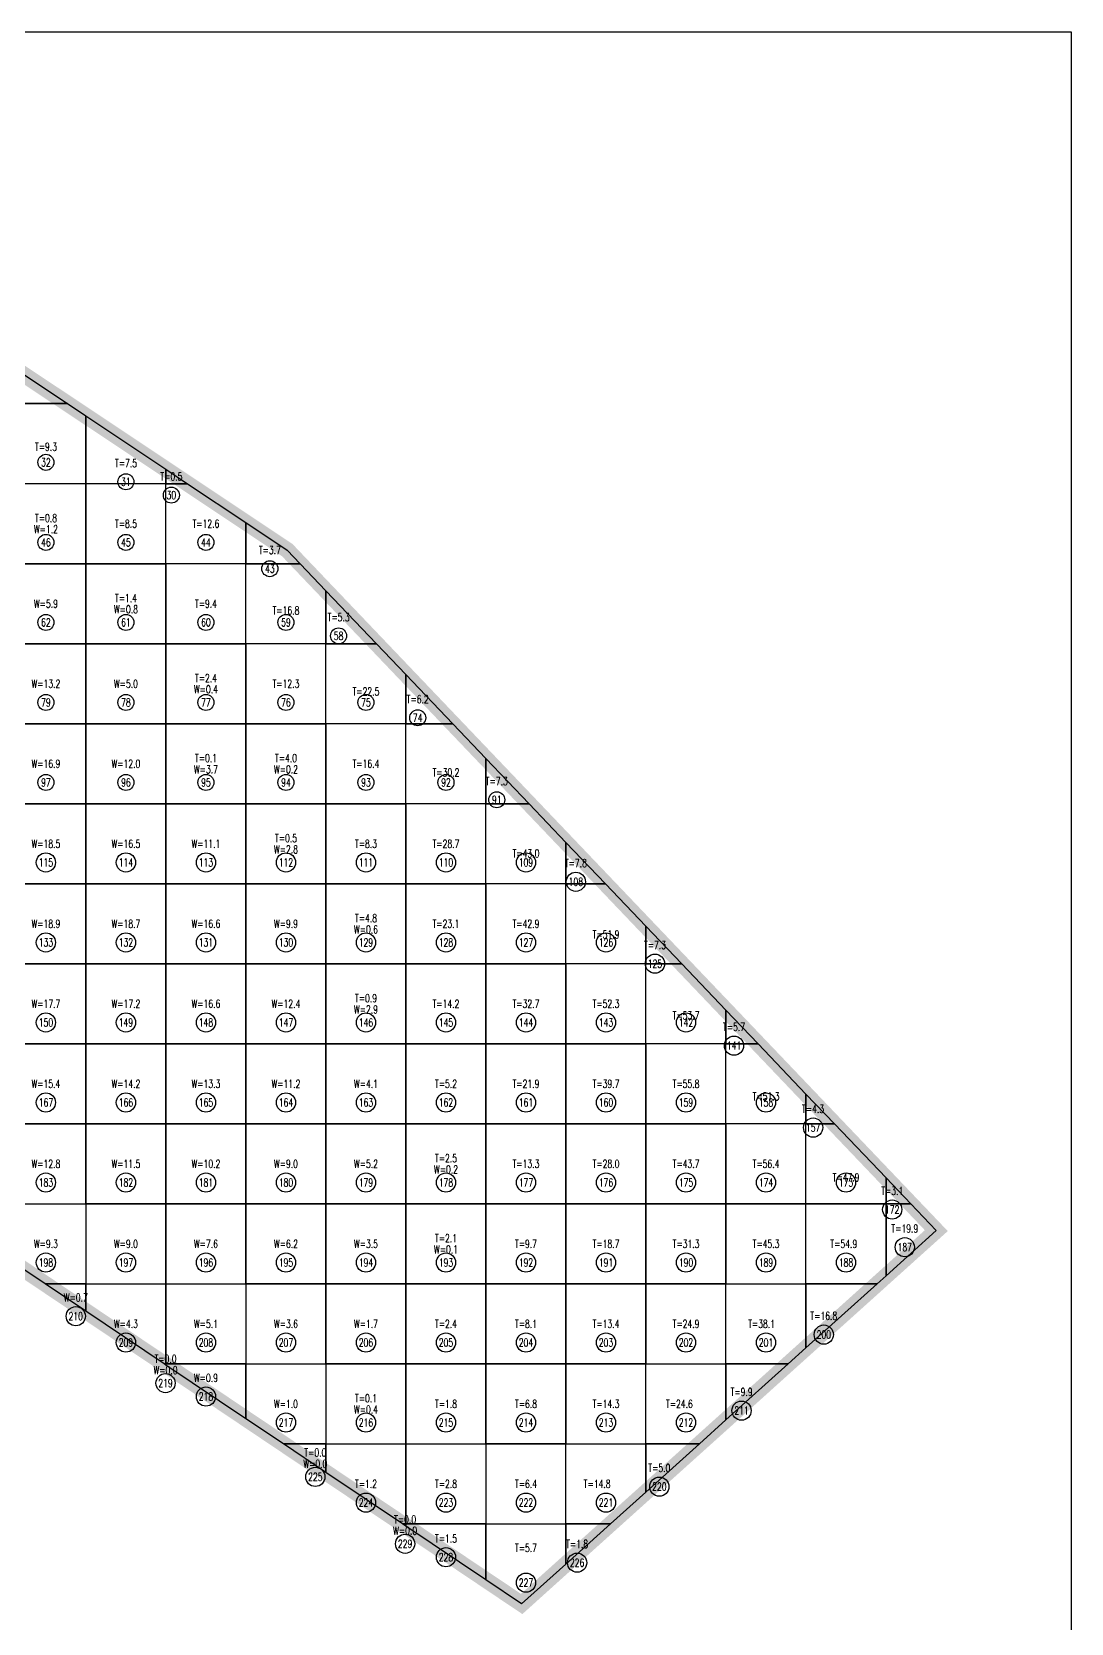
# Model space of a CAD drawing. Extents: x 4283 to 40403, y 1134 to 1764.
# Drawn here: x 7368.5 to 7433.5, y 1574.7 to 1674.1 of the extents above; entities that cross this region are included whole.
import ezdxf
from ezdxf.enums import TextEntityAlignment as Align

# ---------------------------------------------------------------- set-up
doc = ezdxf.new("R2010")
doc.units = 0
for name, color, linetype in [('tdz_6-3方格网', 2, 'Continuous'), ('tdz_6-3方格网计算', 7, 'Continuous'), ('tdz_土方计算图', 7, 'Continuous'), ('tdz_格田', 6, 'Continuous')]:
    doc.layers.add(name, color=color, linetype=linetype)
doc.styles.add('GLandNum', font='txt_____.ttf', dxfattribs={"width": 0.7, "height": 0.5})

msp = doc.modelspace()

# ---------------------------------------------------------------- linework, layer by layer
at = {"layer": 'tdz_6-3方格网', "linetype": 'Continuous'}
for points in [[(7370.734, 1650.86, 3404.571), (7366.888, 1650.86, 3404.856), (7366.888, 1653.422, 3404.646)], [(7371.888, 1650.091, 3404.548), (7371.888, 1645.86, 3405.017), (7366.888, 1645.86, 3405.394), (7366.888, 1650.86, 3404.856), (7370.734, 1650.86, 3404.571)], [(7376.888, 1646.759, 3404.451), (7376.888, 1645.86, 3404.512), (7371.888, 1645.86, 3405.017), (7371.888, 1650.091, 3404.548)], [(7378.238, 1645.86, 3404.425), (7376.888, 1645.86, 3404.512), (7376.888, 1646.759, 3404.451)], [(7366.888, 1645.86, 3405.394), (7366.888, 1640.86, 3405.652), (7371.888, 1640.86, 3405.262), (7371.888, 1645.86, 3405.017)], [(7371.888, 1645.86, 3405.017), (7371.888, 1640.86, 3405.262), (7376.888, 1640.86, 3404.882), (7376.888, 1645.86, 3404.512)], [(7381.888, 1643.428, 3404.353), (7381.888, 1640.86, 3404.525), (7376.888, 1640.86, 3404.882), (7376.888, 1645.86, 3404.512), (7378.238, 1645.86, 3404.425)], [(7385.279, 1640.86, 3404.244), (7381.888, 1640.86, 3404.525), (7381.888, 1643.428, 3404.353), (7384.469, 1641.709, 3404.303)], [(7366.888, 1640.86, 3405.652), (7366.888, 1635.86, 3405.916), (7371.888, 1635.86, 3405.521), (7371.888, 1640.86, 3405.262)], [(7371.888, 1640.86, 3405.262), (7371.888, 1635.86, 3405.521), (7376.888, 1635.86, 3405.127), (7376.888, 1640.86, 3404.882)], [(7376.888, 1640.86, 3404.882), (7376.888, 1635.86, 3405.127), (7381.888, 1635.86, 3404.696), (7381.888, 1640.86, 3404.525)], [(7386.888, 1639.172, 3404.128), (7386.888, 1635.86, 3404.245), (7381.888, 1635.86, 3404.696), (7381.888, 1640.86, 3404.525), (7385.279, 1640.86, 3404.244)], [(7390.048, 1635.86, 3403.838), (7386.888, 1635.86, 3404.245), (7386.888, 1639.172, 3404.128)], [(7366.888, 1635.86, 3405.916), (7366.888, 1630.86, 3406), (7371.888, 1630.86, 3405.798), (7371.888, 1635.86, 3405.521)], [(7371.888, 1635.86, 3405.521), (7371.888, 1630.86, 3405.798), (7376.888, 1630.86, 3405.406), (7376.888, 1635.86, 3405.127)], [(7376.888, 1635.86, 3405.127), (7376.888, 1630.86, 3405.406), (7381.888, 1630.86, 3405.013), (7381.888, 1635.86, 3404.696)], [(7381.888, 1635.86, 3404.696), (7381.888, 1630.86, 3405.013), (7386.888, 1630.86, 3404.516), (7386.888, 1635.86, 3404.245)], [(7391.888, 1633.931, 3403.625), (7391.888, 1630.86, 3403.958), (7386.888, 1630.86, 3404.516), (7386.888, 1635.86, 3404.245), (7390.048, 1635.86, 3403.838)], [(7394.818, 1630.86, 3403.287), (7391.888, 1630.86, 3403.958), (7391.888, 1633.931, 3403.625)], [(7366.888, 1630.86, 3406), (7366.888, 1625.86, 3406), (7371.888, 1625.86, 3405.958), (7371.888, 1630.86, 3405.798)], [(7371.888, 1630.86, 3405.798), (7371.888, 1625.86, 3405.958), (7376.888, 1625.86, 3405.58), (7376.888, 1630.86, 3405.406)], [(7376.888, 1630.86, 3405.406), (7376.888, 1625.86, 3405.58), (7381.888, 1625.86, 3405.283), (7381.888, 1630.86, 3405.013)], [(7381.888, 1630.86, 3405.013), (7381.888, 1625.86, 3405.283), (7386.888, 1625.86, 3404.806), (7386.888, 1630.86, 3404.516)], [(7386.888, 1630.86, 3404.516), (7386.888, 1625.86, 3404.806), (7391.888, 1625.86, 3404.231), (7391.888, 1630.86, 3403.958)], [(7396.888, 1628.689, 3403.048), (7396.888, 1625.86, 3403.292), (7391.888, 1625.86, 3404.231), (7391.888, 1630.86, 3403.958), (7394.818, 1630.86, 3403.287)], [(7399.587, 1625.86, 3402.736), (7396.888, 1625.86, 3403.292), (7396.888, 1628.689, 3403.048)], [(7366.888, 1625.86, 3406), (7366.888, 1620.86, 3406), (7371.888, 1620.86, 3406), (7371.888, 1625.86, 3405.958)], [(7371.888, 1625.86, 3405.958), (7371.888, 1620.86, 3406), (7376.888, 1620.86, 3405.86), (7376.888, 1625.86, 3405.58)], [(7376.888, 1625.86, 3405.58), (7376.888, 1620.86, 3405.86), (7381.888, 1620.86, 3405.587), (7381.888, 1625.86, 3405.283)], [(7381.888, 1625.86, 3405.283), (7381.888, 1620.86, 3405.587), (7386.888, 1620.86, 3405.11), (7386.888, 1625.86, 3404.806)], [(7386.888, 1625.86, 3404.806), (7386.888, 1620.86, 3405.11), (7391.888, 1620.86, 3404.32), (7391.888, 1625.86, 3404.231)], [(7391.888, 1625.86, 3404.231), (7391.888, 1620.86, 3404.32), (7396.888, 1620.86, 3403.411), (7396.888, 1625.86, 3403.292)], [(7401.888, 1623.448, 3402.47), (7401.888, 1620.86, 3402.557), (7396.888, 1620.86, 3403.411), (7396.888, 1625.86, 3403.292), (7399.587, 1625.86, 3402.736)], [(7404.357, 1620.86, 3402.185), (7401.888, 1620.86, 3402.557), (7401.888, 1623.448, 3402.47)], [(7366.888, 1620.86, 3406), (7366.888, 1615.86, 3406), (7371.888, 1615.86, 3405.95), (7371.888, 1620.86, 3406)], [(7371.888, 1620.86, 3406), (7371.888, 1615.86, 3405.95), (7376.888, 1615.86, 3405.878), (7376.888, 1620.86, 3405.86)], [(7376.888, 1620.86, 3405.86), (7376.888, 1615.86, 3405.878), (7381.888, 1615.86, 3405.797), (7381.888, 1620.86, 3405.587)], [(7381.888, 1620.86, 3405.587), (7381.888, 1615.86, 3405.797), (7386.888, 1615.86, 3405.328), (7386.888, 1620.86, 3405.11)], [(7386.888, 1620.86, 3405.11), (7386.888, 1615.86, 3405.328), (7391.888, 1615.86, 3404.569), (7391.888, 1620.86, 3404.32)], [(7391.888, 1620.86, 3404.32), (7391.888, 1615.86, 3404.569), (7396.888, 1615.86, 3403.782), (7396.888, 1620.86, 3403.411)], [(7396.888, 1620.86, 3403.411), (7396.888, 1615.86, 3403.782), (7401.888, 1615.86, 3402.931), (7401.888, 1620.86, 3402.557)], [(7406.888, 1618.206, 3402.005), (7406.888, 1615.86, 3402.044), (7401.888, 1615.86, 3402.931), (7401.888, 1620.86, 3402.557), (7404.357, 1620.86, 3402.185)], [(7409.126, 1615.86, 3402.016), (7406.888, 1615.86, 3402.044), (7406.888, 1618.206, 3402.005)], [(7366.888, 1615.86, 3406), (7366.888, 1610.86, 3405.928), (7371.888, 1610.86, 3405.819), (7371.888, 1615.86, 3405.95)], [(7371.888, 1615.86, 3405.95), (7371.888, 1610.86, 3405.819), (7376.888, 1610.86, 3405.732), (7376.888, 1615.86, 3405.878)], [(7376.888, 1615.86, 3405.878), (7376.888, 1610.86, 3405.732), (7381.888, 1610.86, 3405.646), (7381.888, 1615.86, 3405.797)], [(7381.888, 1615.86, 3405.797), (7381.888, 1610.86, 3405.646), (7386.888, 1610.86, 3405.386), (7386.888, 1615.86, 3405.328)], [(7386.888, 1615.86, 3405.328), (7386.888, 1610.86, 3405.386), (7391.888, 1610.86, 3404.913), (7391.888, 1615.86, 3404.569)], [(7391.888, 1615.86, 3404.569), (7391.888, 1610.86, 3404.913), (7396.888, 1610.86, 3404.17), (7396.888, 1615.86, 3403.782)], [(7396.888, 1615.86, 3403.782), (7396.888, 1610.86, 3404.17), (7401.888, 1610.86, 3403.352), (7401.888, 1615.86, 3402.931)], [(7401.888, 1615.86, 3402.931), (7401.888, 1610.86, 3403.352), (7406.888, 1610.86, 3402.554), (7406.888, 1615.86, 3402.044)], [(7411.888, 1612.965, 3402.03), (7411.888, 1610.86, 3402.02), (7406.888, 1610.86, 3402.554), (7406.888, 1615.86, 3402.044), (7409.126, 1615.86, 3402.016)], [(7413.896, 1610.86, 3402.04), (7411.888, 1610.86, 3402.02), (7411.888, 1612.965, 3402.03)], [(7366.888, 1610.86, 3405.928), (7366.888, 1605.86, 3405.808), (7371.888, 1605.86, 3405.7), (7371.888, 1610.86, 3405.819)], [(7371.888, 1610.86, 3405.819), (7371.888, 1605.86, 3405.7), (7376.888, 1605.86, 3405.581), (7376.888, 1610.86, 3405.732)], [(7376.888, 1610.86, 3405.732), (7376.888, 1605.86, 3405.581), (7381.888, 1605.86, 3405.494), (7381.888, 1610.86, 3405.646)], [(7381.888, 1610.86, 3405.646), (7381.888, 1605.86, 3405.494), (7386.888, 1605.86, 3405.37), (7386.888, 1610.86, 3405.386)], [(7386.888, 1610.86, 3405.386), (7386.888, 1605.86, 3405.37), (7391.888, 1605.86, 3405), (7391.888, 1610.86, 3404.913)], [(7391.888, 1610.86, 3404.913), (7391.888, 1605.86, 3405), (7396.888, 1605.86, 3404.52), (7396.888, 1610.86, 3404.17)], [(7396.888, 1610.86, 3404.17), (7396.888, 1605.86, 3404.52), (7401.888, 1605.86, 3403.859), (7401.888, 1610.86, 3403.352)], [(7401.888, 1610.86, 3403.352), (7401.888, 1605.86, 3403.859), (7406.888, 1605.86, 3403.056), (7406.888, 1610.86, 3402.554)], [(7406.888, 1610.86, 3402.554), (7406.888, 1605.86, 3403.056), (7411.888, 1605.86, 3402.39), (7411.888, 1610.86, 3402.02)], [(7416.888, 1607.723, 3402.054), (7416.888, 1605.86, 3402.044), (7411.888, 1605.86, 3402.39), (7411.888, 1610.86, 3402.02), (7413.896, 1610.86, 3402.04)], [(7418.666, 1605.86, 3402.063), (7416.888, 1605.86, 3402.044), (7416.888, 1607.723, 3402.054)], [(7366.888, 1605.86, 3405.808), (7366.888, 1600.86, 3405.69), (7371.888, 1600.86, 3405.58), (7371.888, 1605.86, 3405.7)], [(7371.888, 1605.86, 3405.7), (7371.888, 1600.86, 3405.58), (7376.888, 1600.86, 3405.468), (7376.888, 1605.86, 3405.581)], [(7376.888, 1605.86, 3405.581), (7376.888, 1600.86, 3405.468), (7381.888, 1600.86, 3405.348), (7381.888, 1605.86, 3405.494)], [(7381.888, 1605.86, 3405.494), (7381.888, 1600.86, 3405.348), (7386.888, 1600.86, 3405.256), (7386.888, 1605.86, 3405.37)], [(7386.888, 1605.86, 3405.37), (7386.888, 1600.86, 3405.256), (7391.888, 1600.86, 3405), (7391.888, 1605.86, 3405)], [(7391.888, 1605.86, 3405), (7391.888, 1600.86, 3405), (7396.888, 1600.86, 3404.683), (7396.888, 1605.86, 3404.52)], [(7396.888, 1605.86, 3404.52), (7396.888, 1600.86, 3404.683), (7401.888, 1600.86, 3404.147), (7401.888, 1605.86, 3403.859)], [(7401.888, 1605.86, 3403.859), (7401.888, 1600.86, 3404.147), (7406.888, 1600.86, 3403.565), (7406.888, 1605.86, 3403.056)], [(7406.888, 1605.86, 3403.056), (7406.888, 1600.86, 3403.565), (7411.888, 1600.86, 3402.87), (7411.888, 1605.86, 3402.39)], [(7411.888, 1605.86, 3402.39), (7411.888, 1600.86, 3402.87), (7416.888, 1600.86, 3402.328), (7416.888, 1605.86, 3402.044)], [(7421.888, 1602.481, 3402.079), (7421.888, 1600.86, 3402.074), (7416.888, 1600.86, 3402.328), (7416.888, 1605.86, 3402.044), (7418.666, 1605.86, 3402.063)], [(7423.435, 1600.86, 3402.087), (7421.888, 1600.86, 3402.074), (7421.888, 1602.481, 3402.079)], [(7366.888, 1597.508, 3405.621), (7366.888, 1600.86, 3405.69), (7371.888, 1600.86, 3405.58), (7371.888, 1595.86, 3405.465), (7369.342, 1595.86, 3405.527)], [(7371.888, 1600.86, 3405.58), (7371.888, 1595.86, 3405.465), (7376.888, 1595.86, 3405.352), (7376.888, 1600.86, 3405.468)], [(7376.888, 1600.86, 3405.468), (7376.888, 1595.86, 3405.352), (7381.888, 1595.86, 3405.235), (7381.888, 1600.86, 3405.348)], [(7381.888, 1600.86, 3405.348), (7381.888, 1595.86, 3405.235), (7386.888, 1595.86, 3405.115), (7386.888, 1600.86, 3405.256)], [(7386.888, 1600.86, 3405.256), (7386.888, 1595.86, 3405.115), (7391.888, 1595.86, 3404.918), (7391.888, 1600.86, 3405)], [(7391.888, 1600.86, 3405), (7391.888, 1595.86, 3404.918), (7396.888, 1595.86, 3404.581), (7396.888, 1600.86, 3404.683)], [(7396.888, 1600.86, 3404.683), (7396.888, 1595.86, 3404.581), (7401.888, 1595.86, 3404.304), (7401.888, 1600.86, 3404.147)], [(7401.888, 1600.86, 3404.147), (7401.888, 1595.86, 3404.304), (7406.888, 1595.86, 3404.027), (7406.888, 1600.86, 3403.565)], [(7406.888, 1600.86, 3403.565), (7406.888, 1595.86, 3404.027), (7411.888, 1595.86, 3403.341), (7411.888, 1600.86, 3402.87)], [(7411.888, 1600.86, 3402.87), (7411.888, 1595.86, 3403.341), (7416.888, 1595.86, 3402.798), (7416.888, 1600.86, 3402.328)], [(7421.337, 1595.86, 3402.441), (7416.888, 1595.86, 3402.798), (7416.888, 1600.86, 3402.328), (7421.888, 1600.86, 3402.074), (7421.888, 1596.357, 3402.389)], [(7421.888, 1600.86, 3402.074), (7423.435, 1600.86, 3402.087), (7425.032, 1599.186, 3402.095), (7421.888, 1596.357, 3402.389)], [(7369.342, 1595.86, 3405.527), (7371.888, 1595.86, 3405.465), (7371.888, 1594.15, 3405.429)], [(7371.888, 1594.15, 3405.429), (7371.888, 1595.86, 3405.465), (7376.888, 1595.86, 3405.352), (7376.888, 1590.86, 3405.239), (7376.786, 1590.86, 3405.241)], [(7376.888, 1590.86, 3405.239), (7376.888, 1595.86, 3405.352), (7381.888, 1595.86, 3405.235), (7381.888, 1590.86, 3405.123)], [(7381.888, 1595.86, 3405.235), (7381.888, 1590.86, 3405.123), (7386.888, 1590.86, 3405.003), (7386.888, 1595.86, 3405.115)], [(7386.888, 1595.86, 3405.115), (7386.888, 1590.86, 3405.003), (7391.888, 1590.86, 3404.911), (7391.888, 1595.86, 3404.918)], [(7391.888, 1595.86, 3404.918), (7391.888, 1590.86, 3404.911), (7396.888, 1590.86, 3404.647), (7396.888, 1595.86, 3404.581)], [(7396.888, 1595.86, 3404.581), (7396.888, 1590.86, 3404.647), (7401.888, 1590.86, 3404.382), (7401.888, 1595.86, 3404.304)], [(7401.888, 1595.86, 3404.304), (7401.888, 1590.86, 3404.382), (7406.888, 1590.86, 3404.116), (7406.888, 1595.86, 3404.027)], [(7406.888, 1595.86, 3404.027), (7406.888, 1590.86, 3404.116), (7411.888, 1590.86, 3403.273), (7411.888, 1595.86, 3403.341)], [(7415.782, 1590.86, 3402.961), (7411.888, 1590.86, 3403.273), (7411.888, 1595.86, 3403.341), (7416.888, 1595.86, 3402.798), (7416.888, 1591.856, 3402.857)], [(7416.888, 1595.86, 3402.798), (7421.337, 1595.86, 3402.441), (7416.888, 1591.856, 3402.857)], [(7376.786, 1590.86, 3405.241), (7376.888, 1590.86, 3405.239), (7376.888, 1590.791, 3405.237)], [(7376.888, 1590.791, 3405.237), (7376.888, 1590.86, 3405.239), (7381.888, 1590.86, 3405.123), (7381.888, 1587.433, 3405.046)], [(7381.888, 1587.433, 3405.046), (7381.888, 1590.86, 3405.123), (7386.888, 1590.86, 3405.003), (7386.888, 1585.86, 3404.916), (7384.23, 1585.86, 3404.967)], [(7386.888, 1590.86, 3405.003), (7386.888, 1585.86, 3404.916), (7391.888, 1585.86, 3404.825), (7391.888, 1590.86, 3404.911)], [(7391.888, 1590.86, 3404.911), (7391.888, 1585.86, 3404.825), (7396.888, 1585.86, 3404.645), (7396.888, 1590.86, 3404.647)], [(7396.888, 1590.86, 3404.647), (7396.888, 1585.86, 3404.645), (7401.888, 1585.86, 3404.379), (7401.888, 1590.86, 3404.382)], [(7401.888, 1590.86, 3404.382), (7401.888, 1585.86, 3404.379), (7406.888, 1585.86, 3403.749), (7406.888, 1590.86, 3404.116)], [(7410.227, 1585.86, 3403.481), (7406.888, 1585.86, 3403.749), (7406.888, 1590.86, 3404.116), (7411.888, 1590.86, 3403.273), (7411.888, 1587.355, 3403.325)], [(7411.888, 1590.86, 3403.273), (7415.782, 1590.86, 3402.961), (7411.888, 1587.355, 3403.325)], [(7384.23, 1585.86, 3404.967), (7386.888, 1585.86, 3404.916), (7386.888, 1584.075, 3404.887)], [(7386.888, 1584.075, 3404.887), (7386.888, 1585.86, 3404.916), (7391.888, 1585.86, 3404.825), (7391.888, 1580.86, 3404.739), (7391.674, 1580.86, 3404.744)], [(7391.888, 1580.86, 3404.739), (7391.888, 1585.86, 3404.825), (7396.888, 1585.86, 3404.645), (7396.888, 1580.86, 3404.642)], [(7396.888, 1585.86, 3404.645), (7396.888, 1580.86, 3404.642), (7401.888, 1580.86, 3404.376), (7401.888, 1585.86, 3404.379)], [(7404.673, 1580.86, 3404.001), (7401.888, 1580.86, 3404.376), (7401.888, 1585.86, 3404.379), (7406.888, 1585.86, 3403.749), (7406.888, 1582.854, 3403.793)], [(7406.888, 1585.86, 3403.749), (7410.227, 1585.86, 3403.481), (7406.888, 1582.854, 3403.793)], [(7391.674, 1580.86, 3404.744), (7391.888, 1580.86, 3404.739), (7391.888, 1580.716, 3404.737)], [(7391.888, 1580.716, 3404.737), (7391.888, 1580.86, 3404.739), (7396.888, 1580.86, 3404.642), (7396.888, 1577.358, 3404.588)], [(7396.888, 1577.358, 3404.588), (7396.888, 1580.86, 3404.642), (7401.888, 1580.86, 3404.376), (7401.888, 1578.353, 3404.261), (7399.118, 1575.86, 3404.521)], [(7401.888, 1580.86, 3404.376), (7404.673, 1580.86, 3404.001), (7401.888, 1578.353, 3404.261)]]:
    msp.add_polyline3d(points, close=True, dxfattribs=at)
at = {"layer": 'tdz_6-3方格网计算', "color": 7, "linetype": 'Continuous'}
for centre, radius in [((7369.388, 1647.193), 0.5), ((7374.388, 1645.976), 0.5), ((7377.226, 1645.143), 0.5), ((7369.388, 1642.193), 0.5), ((7374.388, 1642.193), 0.5), ((7379.388, 1642.193), 0.5), ((7383.381, 1640.547), 0.5), ((7369.388, 1637.193), 0.5), ((7374.388, 1637.193), 0.5), ((7379.388, 1637.193), 0.5), ((7384.388, 1637.193), 0.5), ((7387.678, 1636.349), 0.5), ((7369.388, 1632.193), 0.5), ((7374.388, 1632.193), 0.5), ((7379.388, 1632.193), 0.5), ((7384.388, 1632.193), 0.5), ((7389.388, 1632.193), 0.5), ((7392.621, 1631.229), 0.5), ((7369.388, 1627.193), 0.5), ((7374.388, 1627.193), 0.5), ((7379.388, 1627.193), 0.5), ((7384.388, 1627.193), 0.5), ((7389.388, 1627.193), 0.5), ((7394.388, 1627.193), 0.5), ((7397.563, 1626.108), 0.5), ((7369.388, 1622.193), 0.6), ((7374.388, 1622.193), 0.6), ((7379.388, 1622.193), 0.6), ((7384.388, 1622.193), 0.6), ((7389.388, 1622.193), 0.6), ((7394.388, 1622.193), 0.6), ((7399.388, 1622.193), 0.6), ((7402.506, 1620.987), 0.6), ((7369.388, 1617.193), 0.6), ((7374.388, 1617.193), 0.6), ((7379.388, 1617.193), 0.6), ((7384.388, 1617.193), 0.6), ((7389.388, 1617.193), 0.6), ((7394.388, 1617.193), 0.6), ((7399.388, 1617.193), 0.6), ((7404.388, 1617.193), 0.6), ((7407.448, 1615.866), 0.6), ((7369.388, 1612.193), 0.6), ((7374.388, 1612.193), 0.6), ((7379.388, 1612.193), 0.6), ((7384.388, 1612.193), 0.6), ((7389.388, 1612.193), 0.6), ((7394.388, 1612.193), 0.6), ((7399.388, 1612.193), 0.6), ((7404.388, 1612.193), 0.6), ((7409.388, 1612.193), 0.6), ((7412.39, 1610.746), 0.6), ((7369.388, 1607.193), 0.6), ((7374.388, 1607.193), 0.6), ((7379.388, 1607.193), 0.6), ((7384.388, 1607.193), 0.6), ((7389.388, 1607.193), 0.6), ((7394.388, 1607.193), 0.6), ((7399.388, 1607.193), 0.6), ((7404.388, 1607.193), 0.6), ((7409.388, 1607.193), 0.6), ((7414.388, 1607.193), 0.6), ((7417.333, 1605.625), 0.6), ((7369.388, 1602.193), 0.6), ((7374.388, 1602.193), 0.6), ((7379.388, 1602.193), 0.6), ((7384.388, 1602.193), 0.6), ((7389.388, 1602.193), 0.6), ((7394.388, 1602.193), 0.6), ((7399.388, 1602.193), 0.6), ((7404.388, 1602.193), 0.6), ((7409.388, 1602.193), 0.6), ((7414.388, 1602.193), 0.6), ((7419.388, 1602.193), 0.6), ((7422.275, 1600.504), 0.6), ((7423.061, 1598.149), 0.6), ((7369.388, 1597.193), 0.6), ((7374.388, 1597.193), 0.6), ((7379.388, 1597.193), 0.6), ((7384.388, 1597.193), 0.6), ((7389.388, 1597.193), 0.6), ((7394.388, 1597.193), 0.6), ((7399.388, 1597.193), 0.6), ((7404.388, 1597.193), 0.6), ((7409.388, 1597.193), 0.6), ((7414.388, 1597.193), 0.6), ((7419.388, 1597.193), 0.6), ((7371.252, 1593.838), 0.6), ((7418, 1592.691), 0.6), ((7374.388, 1592.193), 0.6), ((7379.388, 1592.193), 0.6), ((7384.388, 1592.193), 0.6), ((7389.388, 1592.193), 0.6), ((7394.388, 1592.193), 0.6), ((7399.388, 1592.193), 0.6), ((7404.388, 1592.193), 0.6), ((7409.388, 1592.193), 0.6), ((7414.388, 1592.193), 0.6), ((7376.863, 1589.659), 0.6), ((7379.388, 1588.819), 0.6), ((7412.862, 1587.941), 0.6), ((7384.388, 1587.193), 0.6), ((7389.388, 1587.193), 0.6), ((7394.388, 1587.193), 0.6), ((7399.388, 1587.193), 0.6), ((7404.388, 1587.193), 0.6), ((7409.388, 1587.193), 0.6), ((7386.224, 1583.801), 0.6), ((7407.723, 1583.19), 0.6), ((7389.388, 1582.193), 0.6), ((7394.388, 1582.193), 0.6), ((7399.388, 1582.193), 0.6), ((7404.388, 1582.193), 0.6), ((7391.835, 1579.621), 0.6), ((7394.388, 1578.782), 0.6), ((7402.584, 1578.44), 0.6), ((7399.388, 1577.193), 0.6)]:
    msp.add_circle(centre, radius, dxfattribs=at)
at = {"layer": 'tdz_土方计算图', "linetype": 'Continuous'}
for points in [[(7303.46, 1674.092), (7433.46, 1674.092)], [(7433.46, 1674.092), (7433.46, 1514.092)]]:
    msp.add_lwpolyline(points, dxfattribs=at)
at = {"layer": 'tdz_格田', "linetype": 'Continuous', "lineweight": 60, "const_width": 1}
msp.add_lwpolyline([(7311.888, 1634.451), (7338.517, 1672.325), (7384.469, 1641.709), (7425.032, 1599.186), (7399.118, 1575.86), (7311.888, 1634.451)], close=True, dxfattribs=at)

# ---------------------------------------------------------------- texts
at = {"layer": 'tdz_6-3方格网计算', "color": 2, "linetype": 'Continuous', "style": 'GLandNum', "width": 0.7}
for s, p in [('T=9.3', (7369.388, 1648.168)), ('T=7.5', (7374.388, 1647.142)), ('T=0.5', (7377.226, 1646.31)), ('T=0.8', (7369.388, 1643.71)), ('T=8.5', (7374.388, 1643.36)), ('T=12.6', (7379.388, 1643.36)), ('T=3.7', (7383.381, 1641.714)), ('T=1.4', (7374.388, 1638.71)), ('T=9.4', (7379.388, 1638.36)), ('T=16.8', (7384.388, 1637.938)), ('T=5.3', (7387.678, 1637.516)), ('T=2.4', (7379.388, 1633.71)), ('T=12.3', (7384.388, 1633.36)), ('T=22.5', (7389.388, 1632.878)), ('T=6.2', (7392.621, 1632.395)), ('T=0.1', (7379.388, 1628.71)), ('T=4.0', (7384.388, 1628.71)), ('T=16.4', (7389.388, 1628.36)), ('T=30.2', (7394.388, 1627.817)), ('T=7.3', (7397.563, 1627.275)), ('T=0.5', (7384.388, 1623.71)), ('T=8.3', (7389.388, 1623.36)), ('T=28.7', (7394.388, 1623.36)), ('T=43.0', (7399.388, 1622.757)), ('T=7.8', (7402.506, 1622.154)), ('T=4.8', (7389.388, 1618.71)), ('T=23.1', (7394.388, 1618.36)), ('T=42.9', (7399.388, 1618.36)), ('T=51.9', (7404.388, 1617.696)), ('T=7.3', (7407.448, 1617.033)), ('T=0.9', (7389.388, 1613.71)), ('T=14.2', (7394.388, 1613.36)), ('T=32.7', (7399.388, 1613.36)), ('T=52.3', (7404.388, 1613.36)), ('T=53.7', (7409.388, 1612.636)), ('T=5.7', (7412.39, 1611.912)), ('T=5.2', (7394.388, 1608.36)), ('T=21.9', (7399.388, 1608.36)), ('T=39.7', (7404.388, 1608.36)), ('T=55.8', (7409.388, 1608.36)), ('T=51.3', (7414.388, 1607.576)), ('T=4.3', (7417.333, 1606.791)), ('T=2.5', (7394.388, 1603.71)), ('T=13.3', (7399.388, 1603.36)), ('T=28.0', (7404.388, 1603.36)), ('T=43.7', (7409.388, 1603.36)), ('T=56.4', (7414.388, 1603.36)), ('T=47.9', (7419.388, 1602.515)), ('T=3.1', (7422.275, 1601.671)), ('T=2.1', (7394.388, 1598.71)), ('T=19.9', (7423.061, 1599.316)), ('T=9.7', (7399.388, 1598.36)), ('T=18.7', (7404.388, 1598.36)), ('T=31.3', (7409.388, 1598.36)), ('T=45.3', (7414.388, 1598.36)), ('T=54.9', (7419.25, 1598.36)), ('T=16.8', (7418, 1593.858)), ('T=2.4', (7394.388, 1593.36)), ('T=8.1', (7399.388, 1593.36)), ('T=13.4', (7404.388, 1593.36)), ('T=24.9', (7409.388, 1593.36)), ('T=38.1', (7414.112, 1593.36)), ('T=0.0', (7376.863, 1591.176)), ('T=0.1', (7389.388, 1588.71)), ('T=9.9', (7412.862, 1589.107)), ('T=1.8', (7394.388, 1588.36)), ('T=6.8', (7399.388, 1588.36)), ('T=14.3', (7404.388, 1588.36)), ('T=24.6', (7408.973, 1588.36)), ('T=0.0', (7386.224, 1585.317)), ('T=5.0', (7407.723, 1584.357)), ('T=1.2', (7389.388, 1583.36)), ('T=2.8', (7394.388, 1583.36)), ('T=6.4', (7399.388, 1583.36)), ('T=14.8', (7403.834, 1583.36)), ('T=0.0', (7391.835, 1581.138)), ('T=1.5', (7394.388, 1579.948)), ('T=5.7', (7399.388, 1579.358)), ('T=1.8', (7402.584, 1579.607))]:
    msp.add_text(s, height=0.5, dxfattribs=at).set_placement(p, align=Align.MIDDLE_CENTER)
at = {"layer": 'tdz_6-3方格网计算', "color": 7, "linetype": 'Continuous', "style": 'GLandNum', "width": 0.7}
for s, p in [('32', (7369.388, 1647.193)), ('31', (7374.388, 1645.976)), ('30', (7377.226, 1645.143)), ('46', (7369.388, 1642.193)), ('45', (7374.388, 1642.193)), ('44', (7379.388, 1642.193)), ('43', (7383.381, 1640.547)), ('62', (7369.388, 1637.193)), ('61', (7374.388, 1637.193)), ('60', (7379.388, 1637.193)), ('59', (7384.388, 1637.193)), ('58', (7387.678, 1636.349)), ('79', (7369.388, 1632.193)), ('78', (7374.388, 1632.193)), ('77', (7379.388, 1632.193)), ('76', (7384.388, 1632.193)), ('75', (7389.388, 1632.193)), ('74', (7392.621, 1631.229)), ('97', (7369.388, 1627.193)), ('96', (7374.388, 1627.193)), ('95', (7379.388, 1627.193)), ('94', (7384.388, 1627.193)), ('93', (7389.388, 1627.193)), ('92', (7394.388, 1627.193)), ('91', (7397.563, 1626.108)), ('115', (7369.388, 1622.193)), ('114', (7374.388, 1622.193)), ('113', (7379.388, 1622.193)), ('112', (7384.388, 1622.193)), ('111', (7389.388, 1622.193)), ('110', (7394.388, 1622.193)), ('109', (7399.388, 1622.193)), ('108', (7402.506, 1620.987)), ('133', (7369.388, 1617.193)), ('132', (7374.388, 1617.193)), ('131', (7379.388, 1617.193)), ('130', (7384.388, 1617.193)), ('129', (7389.388, 1617.193)), ('128', (7394.388, 1617.193)), ('127', (7399.388, 1617.193)), ('126', (7404.388, 1617.193)), ('125', (7407.448, 1615.866)), ('150', (7369.388, 1612.193)), ('149', (7374.388, 1612.193)), ('148', (7379.388, 1612.193)), ('147', (7384.388, 1612.193)), ('146', (7389.388, 1612.193)), ('145', (7394.388, 1612.193)), ('144', (7399.388, 1612.193)), ('143', (7404.388, 1612.193)), ('142', (7409.388, 1612.193)), ('141', (7412.39, 1610.746)), ('167', (7369.388, 1607.193)), ('166', (7374.388, 1607.193)), ('165', (7379.388, 1607.193)), ('164', (7384.388, 1607.193)), ('163', (7389.388, 1607.193)), ('162', (7394.388, 1607.193)), ('161', (7399.388, 1607.193)), ('160', (7404.388, 1607.193)), ('159', (7409.388, 1607.193)), ('158', (7414.388, 1607.193)), ('157', (7417.333, 1605.625)), ('183', (7369.388, 1602.193)), ('182', (7374.388, 1602.193)), ('181', (7379.388, 1602.193)), ('180', (7384.388, 1602.193)), ('179', (7389.388, 1602.193)), ('178', (7394.388, 1602.193)), ('177', (7399.388, 1602.193)), ('176', (7404.388, 1602.193)), ('175', (7409.388, 1602.193)), ('174', (7414.388, 1602.193)), ('173', (7419.388, 1602.193)), ('172', (7422.275, 1600.504)), ('187', (7423.061, 1598.149)), ('198', (7369.388, 1597.193)), ('197', (7374.388, 1597.193)), ('196', (7379.388, 1597.193)), ('195', (7384.388, 1597.193)), ('194', (7389.388, 1597.193)), ('193', (7394.388, 1597.193)), ('192', (7399.388, 1597.193)), ('191', (7404.388, 1597.193)), ('190', (7409.388, 1597.193)), ('189', (7414.388, 1597.193)), ('188', (7419.388, 1597.193)), ('210', (7371.252, 1593.838)), ('200', (7418, 1592.691)), ('209', (7374.388, 1592.193)), ('208', (7379.388, 1592.193)), ('207', (7384.388, 1592.193)), ('206', (7389.388, 1592.193)), ('205', (7394.388, 1592.193)), ('204', (7399.388, 1592.193)), ('203', (7404.388, 1592.193)), ('202', (7409.388, 1592.193)), ('201', (7414.388, 1592.193)), ('219', (7376.863, 1589.659)), ('218', (7379.388, 1588.819)), ('211', (7412.862, 1587.941)), ('217', (7384.388, 1587.193)), ('216', (7389.388, 1587.193)), ('215', (7394.388, 1587.193)), ('214', (7399.388, 1587.193)), ('213', (7404.388, 1587.193)), ('212', (7409.388, 1587.193)), ('225', (7386.224, 1583.801)), ('220', (7407.723, 1583.19)), ('224', (7389.388, 1582.193)), ('223', (7394.388, 1582.193)), ('222', (7399.388, 1582.193)), ('221', (7404.388, 1582.193)), ('229', (7391.835, 1579.621)), ('228', (7394.388, 1578.782)), ('226', (7402.584, 1578.44)), ('227', (7399.388, 1577.193))]:
    msp.add_text(s, height=0.5, dxfattribs=at).set_placement(p, align=Align.MIDDLE_CENTER)
at = {"layer": 'tdz_6-3方格网计算', "color": 173, "linetype": 'Continuous', "style": 'GLandNum', "width": 0.7}
for s, p in [('W=1.2', (7369.388, 1643.01)), ('W=5.9', (7369.388, 1638.36)), ('W=0.8', (7374.388, 1638.01)), ('W=13.2', (7369.388, 1633.36)), ('W=5.0', (7374.388, 1633.36)), ('W=0.4', (7379.388, 1633.01)), ('W=16.9', (7369.388, 1628.36)), ('W=12.0', (7374.388, 1628.36)), ('W=3.7', (7379.388, 1628.01)), ('W=0.2', (7384.388, 1628.01)), ('W=18.5', (7369.388, 1623.36)), ('W=16.5', (7374.388, 1623.36)), ('W=11.1', (7379.388, 1623.36)), ('W=2.8', (7384.388, 1623.01)), ('W=18.9', (7369.388, 1618.36)), ('W=18.7', (7374.388, 1618.36)), ('W=16.6', (7379.388, 1618.36)), ('W=9.9', (7384.388, 1618.36)), ('W=0.6', (7389.388, 1618.01)), ('W=17.7', (7369.388, 1613.36)), ('W=17.2', (7374.388, 1613.36)), ('W=16.6', (7379.388, 1613.36)), ('W=12.4', (7384.388, 1613.36)), ('W=2.9', (7389.388, 1613.01)), ('W=15.4', (7369.388, 1608.36)), ('W=14.2', (7374.388, 1608.36)), ('W=13.3', (7379.388, 1608.36)), ('W=11.2', (7384.388, 1608.36)), ('W=4.1', (7389.388, 1608.36)), ('W=12.8', (7369.388, 1603.36)), ('W=11.5', (7374.388, 1603.36)), ('W=10.2', (7379.388, 1603.36)), ('W=9.0', (7384.388, 1603.36)), ('W=5.2', (7389.388, 1603.36)), ('W=0.2', (7394.388, 1603.01)), ('W=9.3', (7369.388, 1598.36)), ('W=9.0', (7374.388, 1598.36)), ('W=7.6', (7379.388, 1598.36)), ('W=6.2', (7384.388, 1598.36)), ('W=3.5', (7389.388, 1598.36)), ('W=0.1', (7394.388, 1598.01)), ('W=0.7', (7371.252, 1595.005)), ('W=4.3', (7374.388, 1593.36)), ('W=5.1', (7379.388, 1593.36)), ('W=3.6', (7384.388, 1593.36)), ('W=1.7', (7389.388, 1593.36)), ('W=0.0', (7376.863, 1590.476)), ('W=0.9', (7379.388, 1589.986)), ('W=1.0', (7384.388, 1588.36)), ('W=0.4', (7389.388, 1588.01)), ('W=0.0', (7386.224, 1584.617)), ('W=0.0', (7391.835, 1580.438))]:
    msp.add_text(s, height=0.5, dxfattribs=at).set_placement(p, align=Align.MIDDLE_CENTER)

doc.saveas('drawing.dxf')
